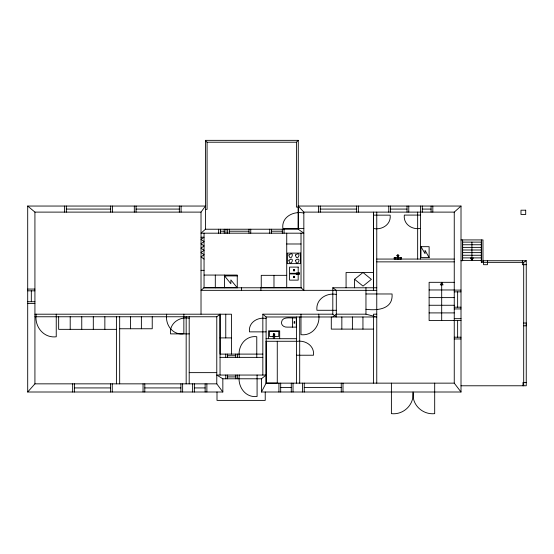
<?xml version="1.0" encoding="UTF-8"?>
<svg xmlns="http://www.w3.org/2000/svg" width="554" height="554" viewBox="0 0 554 554"><rect width="100%" height="100%" fill="white"/><g stroke="black" fill="none" stroke-linecap="round" stroke-linejoin="round"><path stroke-width="0.83" d="M373.472 290.344L373.5 212.113L373.5 287.782M354.518 287.782L354.595 279.285L363.009 272.485L346.077 272.492L346.077 287.775M413.042 392.003C414.454 404.385 403.776 415.064 391.394 413.651L391.394 383.146M398.194 258.947L398.194 256.938L398.838 255.456L397.952 254.75L396.927 255.456L397.571 256.938L397.571 258.947M376.741 290.344L201.019 290.344L204.052 287.782L301.044 287.782L303.841 290.344L303.841 212.113L298.239 206.046L461.011 206.046L461.011 392.003L261.44 392.003L266.1 383.146L266.1 316.978L262.838 314.18L262.838 375.051M473.31 257.949L471.911 260.283L470.512 257.949M201.019 314.201L201.019 212.113L205.451 206.046L27.7 206.046L27.7 392.003L222.84 392.003L222.84 378.784L216.78 375.051L266.1 375.051L261.44 378.784L222.84 378.784M27.7 392.003L34.923 383.846L34.923 212.113L27.7 206.046M296.411 142.212L298.281 140.349L298.239 229.224L303.841 233.186L201.019 233.186L205.451 229.224L298.239 229.224L298.281 207.078L296.411 207.078L296.411 142.212L207.078 142.212L205.451 140.349L298.281 140.349M461.011 239.924L482.984 239.924L482.984 260.719L481.357 262.354L523.689 262.354L526.252 260.719L526.252 385.771L461.011 385.785M303.841 212.113L454.252 212.113L461.011 206.046M332.809 316.978L336.306 314.18L365.965 314.18L376.762 316.978L266.1 316.978M34.923 316.763L216.78 316.763L220.042 314.201L231.468 314.215L231.468 354.103M292.526 317.948C288.925 317.913 282.028 316.909 281.508 322.227C281.107 325.337 284.264 327.345 287.069 327.123L296.335 327.123L296.335 317.948L292.526 317.948L292.526 327.123M66.341 209.08L110.668 209.08M136.069 209.08L179.337 209.08M320.281 209.08L356.631 209.08M390.535 209.08L407.024 209.08M422.307 209.08L431.081 209.08M205.451 209.37L207.078 209.37L207.078 142.212M34.923 212.113L201.019 212.113M303.841 213.034C293.786 210.818 281.39 216.683 282.859 228.407L303.841 228.407M373.5 215.146L390.148 215.146C391.332 224.502 381.921 230.229 373.5 228.532M420.444 215.084L404.323 215.084C403.18 224.162 412.155 230.021 420.444 228.407M220.353 231.205L224.225 231.205M229.252 231.205L248.995 231.205M271.481 231.205L282.325 231.205M201.019 237.209L204.052 237.209L201.019 239.397L204.052 241.586L201.019 243.774L204.052 245.955L201.019 248.15L204.052 250.332L201.019 252.52L204.052 254.708L201.019 256.897L204.052 259.078M286.716 243.989L301.037 243.989M462.458 244.75L481.357 244.75M420.964 246.675L429.121 246.675L429.121 257.541L420.964 257.541L420.964 246.675L425.043 253.663L425.043 250.346L429.121 257.541M462.458 247.375L481.357 247.375M462.458 249.999L481.357 249.999M462.458 252.631L481.357 252.631M462.458 255.256L481.357 255.256M398.825 255.498C395.196 256.211 397.772 254.258 398.818 255.484M397.571 257.084L398.194 257.084M397.571 257.527L394.185 257.527L394.185 258.947L401.553 258.947L401.553 257.527L398.194 257.527M462.458 257.887L481.357 257.887M376.762 259.064L454.252 259.064M481.357 260.512L462.458 260.512L462.458 242.119L481.357 242.119L481.357 262.354L481.357 239.924M461.011 260.719L462.638 260.719L462.638 239.924M482.984 260.719L526.252 260.719M376.762 261.862L454.252 261.862M526.252 264.701L522.387 264.701L522.387 260.719M201.019 270.345L204.052 270.345M373.479 272.492L362.995 272.492L371.367 279.361L363.029 286.106L354.595 279.285M204.052 275.061L237.264 275.075L237.264 287.768L204.052 287.755M286.716 275.338L261.246 275.338L261.246 287.734L301.037 287.699M224.474 275.92L237.264 275.92M454.252 282.318L429.121 282.318L429.121 320.551L454.252 320.551M332.809 287.782L336.306 290.344L336.306 316.978L332.809 314.18L332.809 287.782L376.762 287.782M27.7 289.07L34.923 289.07M429.121 289.964L454.252 289.964M454.252 290.102L461.011 290.102M27.7 290.822L34.923 290.822M454.252 291.847L461.011 291.847M365.952 293.973L392.052 293.973C393.298 309.236 377.371 310.829 365.952 309.264M336.306 294.43C326.403 292.477 315.579 299.395 316.95 310.288L336.306 310.288M429.121 297.616L454.252 297.616M27.7 301.736L34.923 301.736M27.7 303.488L34.923 303.488M429.121 305.261L454.252 305.261M454.252 307.186L461.011 307.186M454.252 308.931L461.011 308.931M429.121 312.906L454.252 312.906M34.923 314.201L220.042 314.201L220.056 354.103L262.838 354.103M262.838 314.18L332.809 314.18M376.762 314.18L373.5 314.18L373.5 383.146M189.198 318.225C179.51 316.376 169.171 323.349 170.5 333.889L189.198 333.889M266.1 318.488C257.679 316.784 248.275 322.511 249.459 331.867L266.1 331.867M454.252 318.675L461.011 318.675M454.252 320.427L461.011 320.427M523.655 323.03L526.3 323.03L526.3 325.807L523.655 325.807M119.671 328.757L152.232 328.757L152.232 316.763M373.5 329.111L331.292 329.111L331.292 316.992M116.409 329.346L58.655 329.346L58.655 316.763M454.252 337.213L461.011 337.213M220.056 337.905L231.468 337.905M266.1 338.709L296.438 338.709M454.252 338.958L461.011 338.958M266.1 341.271L296.438 341.271M296.438 341.451C305.088 339.713 314.686 345.648 313.481 355.225L296.438 355.225M227.472 355.737L235.734 355.737M220.042 357.365L262.838 357.365M189.198 372.634L216.746 372.634M227.535 376.914L235.872 376.914M526.252 382.468L522.99 382.468L522.99 385.771M266.1 383.146L454.252 383.146L461.011 392.003M34.923 383.846L216.78 383.846L222.84 392.003M280.684 387.571L291.279 387.571M304.25 387.571L341.257 387.571M74.402 387.925L110.509 387.925M144.795 387.925L180.888 387.925M194.378 387.925L205.132 387.925M182.848 333.917C172.01 334.803 165.023 324.166 166.706 314.201M237.264 287.768L230.866 279.922L230.866 283.731L224.474 275.857M413.042 393.271C412.162 405.299 422.903 414.911 434.689 413.651L434.689 383.146M523.689 262.354L523.689 385.771M487.437 260.719L487.437 264.694L483.58 264.694L483.58 260.719M471.911 242.119L471.911 260.512M457.632 291.847L457.632 307.186M457.632 320.427L457.632 337.213M454.252 212.113L454.252 383.146M441.69 282.318L441.69 320.551M432.826 206.046L432.826 212.113M431.081 206.046L431.081 212.113M422.307 206.046L422.307 212.113M420.562 206.046L420.562 212.113M420.444 212.113L420.444 259.064M417.654 212.113L417.654 259.064M408.769 206.046L408.769 212.113M407.024 206.046L407.024 212.113M400.805 257.527L400.805 258.947M394.954 257.527L394.981 258.947M390.535 206.046L390.535 212.113M388.783 206.046L388.783 212.113M376.762 212.113L376.762 383.146M365.952 287.782L365.965 314.18M362.946 316.992L362.946 329.111M358.383 206.046L358.383 212.113M356.631 206.046L356.631 212.113M352.392 316.992L352.399 329.111M343.002 383.146L343.002 392.003M341.846 316.992L341.846 329.111M341.257 383.146L341.257 392.003M320.281 206.046L320.281 212.113M318.688 314.18C320.648 324.983 312.553 336.126 300.981 334.678L300.981 314.18M318.536 206.046L318.536 212.113M304.25 383.146L304.25 392.003M302.505 383.146L302.505 392.003M301.016 233.186L301.044 287.782M299.7 316.978L299.7 383.146M296.438 316.978L296.438 383.146M293.031 383.146L293.031 392.003M291.279 383.146L291.279 392.003M286.737 233.186L286.716 287.734M284.07 229.224L284.07 233.186M282.325 229.224L282.325 233.186M280.684 383.146L280.684 392.003M279.687 338.688L279.687 330.835L268.524 330.835L268.524 338.688M278.932 383.146L278.932 392.003M277.27 341.271L277.27 383.105L266.149 383.105L266.149 341.271M273.981 275.338L273.981 287.734M271.481 229.224L271.481 233.186M269.729 229.224L269.729 233.186M265.228 392.003L265.228 400.397L217.002 400.397L217.002 392.003M261.44 378.784L261.44 392.003M260.899 287.782L260.899 290.344M257.084 375.051L257.084 396.477C245.027 397.994 237.244 386.062 239.39 375.051M256.772 357.365L256.772 336.728C245.131 335.26 237.354 346.645 239.39 357.365M250.747 229.224L250.747 233.186M248.995 229.224L248.995 233.186M241.516 287.782L241.516 290.344M237.618 375.051L237.618 378.784M237.486 354.103L237.486 357.365M235.872 375.051L235.872 378.784M235.734 354.103L235.734 357.365M229.252 229.224L229.252 233.186M227.5 229.224L227.5 233.186M227.472 354.103L227.472 357.365M227.535 375.051L227.535 378.784M225.977 229.224L225.977 233.186M225.762 314.215L225.762 337.905M225.72 354.103L225.72 357.365M225.79 375.051L225.79 378.784M224.474 275.061L224.474 287.768M224.225 229.224L224.225 233.186M220.353 229.224L220.353 233.186M220.042 314.201L220.042 375.051M218.608 229.224L218.608 233.186M216.78 316.763L216.78 383.846M215.305 275.061L215.305 287.755M206.877 383.846L206.877 392.003M205.451 140.349L205.451 229.224M205.132 383.846L205.132 392.003M204.052 233.186L204.052 287.782M194.378 383.846L194.378 392.003M192.626 383.846L192.626 392.003M189.198 316.763L189.198 383.846M186.172 316.763L186.172 383.846M183.852 314.201L183.852 333.917M182.633 383.846L182.633 392.003M181.089 206.046L181.089 212.113M180.888 383.846L180.888 392.003M179.337 206.046L179.337 212.113M144.795 383.846L144.795 392.003M143.05 383.846L143.05 392.003M141.381 316.763L141.381 328.757M136.069 206.046L136.069 212.113M134.324 206.046L134.324 212.113M130.522 316.763L130.522 328.757M119.671 316.763L119.671 383.846M116.409 316.763L116.409 383.846M112.414 206.046L112.414 212.113M112.254 383.846L112.254 392.003M110.668 206.046L110.668 212.113M110.509 383.846L110.509 392.003M104.858 316.763L104.858 329.346M93.307 316.763L93.307 329.346M81.757 316.763L81.757 329.346M74.402 383.846L74.402 392.003M72.657 383.846L72.657 392.003M70.206 316.763L70.206 329.346M66.341 206.046L66.341 212.113M64.589 206.046L64.589 212.113M56.245 314.201L56.245 336.777C43.475 338.356 34.154 326.278 36.232 314.201M31.315 290.822L31.315 301.736M288.897 254.944C290.254 263.282 295.933 250.11 288.897 254.944M288.897 260.255C290.248 268.593 295.94 255.422 288.897 260.255M295.524 254.944C296.882 263.282 302.567 250.117 295.524 254.944M295.524 260.255C296.882 268.586 302.567 255.422 295.524 260.255M293.717 269.957L293.717 270.615L294.375 270.615L294.375 269.957L293.717 269.957M293.717 276.584L293.717 277.242L294.375 277.242L294.375 276.584L293.717 276.584M273.531 333.896L273.531 335.045L274.68 335.045L274.68 333.896L273.531 333.896M293.468 269.708L293.468 270.864L294.624 270.864L294.624 269.708L293.468 269.708M293.468 276.335L293.468 277.492L294.624 277.492L294.624 276.335L293.468 276.335M273.78 334.145L273.78 334.803L274.438 334.803L274.438 334.145L273.78 334.145M441.69 282.554L440.291 284.881L443.082 284.881L441.69 282.554M400.514 258.337L400.514 258.337M395.05 258.199L395.05 258.199M525.704 210.201L520.982 210.201L520.982 214.467L525.704 214.467L525.704 210.201M300.566 253.109L287.297 253.109L287.297 263.635L300.566 263.635L300.566 253.109M298.204 267.097L289.59 267.097L289.59 273.288L298.204 273.288L298.204 267.097M299.534 272.963L296.272 272.963L296.272 274.362L299.534 274.362L299.534 272.963M298.184 273.939L289.569 273.939L289.569 280.13L298.184 280.13L298.184 273.939M294.749 321.805L294.112 321.805L294.112 323.266L294.749 323.266L294.749 321.805M278.759 331.527L269.452 331.527L269.452 336.423L278.759 336.423L278.759 331.527M274.666 334.768L273.267 334.768L273.267 338.03L274.666 338.03L274.666 334.768"/></g></svg>
